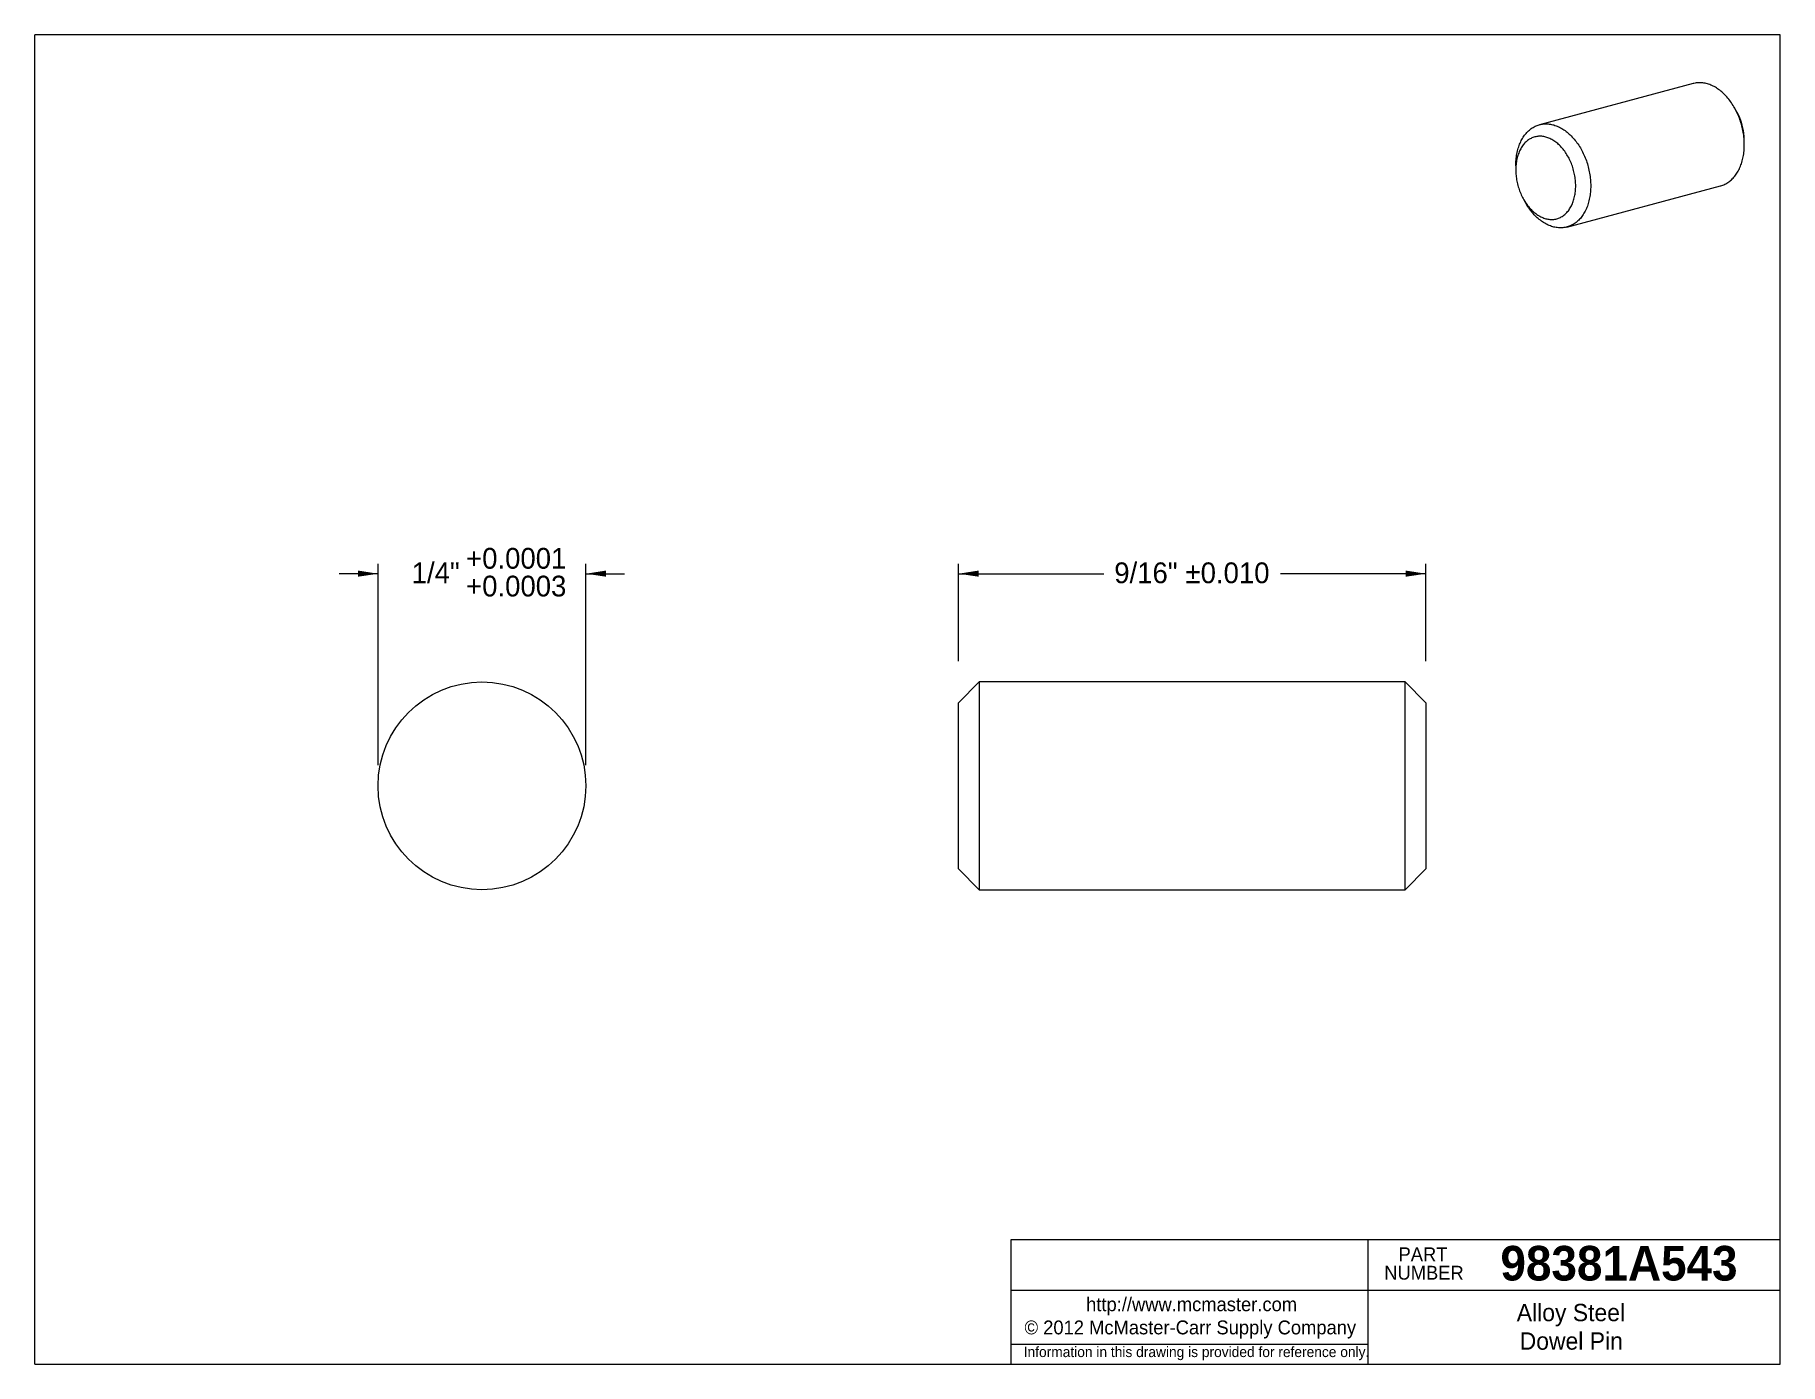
# Model space of a CAD drawing. Header units: inches. Extents: x 0.3 to 10.8, y 0.3 to 8.2.
import ezdxf

# ---------------------------------------------------------------- set-up
doc = ezdxf.new("R2010")
doc.units = ezdxf.units.IN
doc.header["$MEASUREMENT"] = 0
doc.linetypes.add('SLD-Solid', pattern=[0])
doc.styles.add('SLDTEXTSTYLE0', font='ARIAL.TTF', dxfattribs={"width": 0.948})
doc.styles.add('SLDTEXTSTYLE1', font='ARIALBD.TTF', dxfattribs={"width": 0.948})
doc.dimstyles.new('SLDDIMSTYLE0', dxfattribs={"dimtxt": 0.121338, "dimasz": 0.121338, "dimexe": 0, "dimexo": 0.0625, "dimgap": 0.030334, "dimtad": 0, "dimtih": 1, "dimtoh": 1, "dimdec": 3, "dimlfac": 0.2, "dimrnd": 1e-09, "dimzin": 12, "dimdsep": 46, "dimtxsty": 'SLDTEXTSTYLE0', "dimsah": 1, "dimcen": 0.09, "dimadec": 0, "dimazin": 0, "dimtfac": 1, "dimtdec": 3, "dimtofl": 0, "dimtmove": 0, "dimatfit": 3, "dimfxl": 0, "dimtolj": 1, "dimtzin": 12, "dimarcsym": 0})
doc.dimstyles.new('SLDDIMSTYLE1', dxfattribs={"dimtxt": 0.121338, "dimasz": 0.121338, "dimexe": 0, "dimexo": 0.0625, "dimgap": 0.030334, "dimtad": 0, "dimtih": 1, "dimtoh": 1, "dimdec": 3, "dimlfac": 0.2, "dimrnd": 1e-09, "dimzin": 12, "dimdsep": 46, "dimtxsty": 'SLDTEXTSTYLE0', "dimsah": 1, "dimcen": 0.09, "dimadec": 0, "dimazin": 0, "dimtfac": 1, "dimtdec": 3, "dimtofl": 0, "dimtmove": 0, "dimatfit": 3, "dimfxl": 0, "dimtolj": 1, "dimtzin": 12, "dimarcsym": 0})

# ---------------------------------------------------------------- blocks, each defined once
blk = doc.blocks.new('Shortened Dimensions Statement')
at = {"color": 7, "linetype": 'SLD-Solid', "lineweight": 0, "insert": (-1.024, 0.033), "char_height": 0.0625, "attachment_point": 1, "style": 'SLDTEXTSTYLE0'}
blk.add_mtext('Information in this drawing is provided for reference only.', dxfattribs=at)
blk = doc.blocks.new('Part Number Tag')
at = {"color": 7, "linetype": 'SLD-Solid', "lineweight": 0, "char_height": 0.0833, "attachment_point": 1, "style": 'SLDTEXTSTYLE0'}
for s, insert in [('PART', (-0.15, 0.111)), ('NUMBER', (-0.236, 0))]:
    blk.add_mtext(s, dxfattribs=dict(at, insert=insert))
blk = doc.blocks.new('Internet')
at = {"color": 7, "linetype": 'SLD-Solid', "lineweight": 0, "insert": (-0.623, 0.101), "char_height": 0.08333, "attachment_point": 1, "style": 'SLDTEXTSTYLE0'}
blk.add_mtext('http://www.mcmaster.com', dxfattribs=at)
blk = doc.blocks.new('*D4')
at = {"color": 7, "linetype": 'SLD-Solid', "lineweight": 0}
for p, q in [((5.807, 4.48), (5.807, 5.067)), ((8.619, 4.48), (8.619, 5.067)), ((5.807, 5.007), (6.682, 5.007)), ((8.619, 5.007), (7.744, 5.007))]:
    blk.add_line(p, q, dxfattribs=at)
for points in [[(5.807, 5.007), (5.928, 4.989), (5.928, 5.026)], [(8.619, 5.007), (8.498, 5.026), (8.498, 4.989)]]:
    blk.add_solid(points, dxfattribs=at)
at = {"color": 7, "linetype": 'SLD-Solid', "lineweight": 0, "char_height": 0.125, "attachment_point": 1, "style": 'SLDTEXTSTYLE0'}
for s, insert in [('9/16"', (6.744, 5.075)), (' ±0.010', (7.127, 5.075))]:
    blk.add_mtext(s, dxfattribs=dict(at, insert=insert))
blk = doc.blocks.new('*D5')
at = {"color": 7, "linetype": 'SLD-Solid', "lineweight": 0}
for p, q in [((2.315, 3.855), (2.315, 5.067)), ((3.565, 3.855), (3.565, 5.067)), ((2.315, 5.007), (2.081, 5.007)), ((3.565, 5.007), (3.798, 5.007))]:
    blk.add_line(p, q, dxfattribs=at)
for points in [[(2.315, 5.007), (2.194, 5.026), (2.194, 4.989)], [(3.565, 5.007), (3.686, 4.989), (3.686, 5.026)]]:
    blk.add_solid(points, dxfattribs=at)
at = {"color": 7, "linetype": 'SLD-Solid', "lineweight": 0, "insert": (2.517, 5.075), "char_height": 0.125, "attachment_point": 1, "style": 'SLDTEXTSTYLE0'}
blk.add_mtext('1/4"', dxfattribs=at)
blk = doc.blocks.new('SW_NOTE_0')
at = {"color": 0, "linetype": 'SLD-Solid', "lineweight": 0, "char_height": 0.125, "attachment_point": 1, "style": 'SLDTEXTSTYLE0'}
for s, insert in [('+0.0001', (0, 0.161)), ('+0.0003', (0, -0.006))]:
    blk.add_mtext(s, dxfattribs=dict(at, insert=insert))

msp = doc.modelspace()

# ---------------------------------------------------------------- linework, layer by layer
at = {"color": 7, "linetype": 'SLD-Solid', "lineweight": 0}
for p, q in [((0.25, 0.25), (0.25, 8.25)), ((10.75, 8.25), (0.25, 8.25)), ((10.75, 0.25), (10.75, 8.25)), ((10.75, 0.9977), (6.1212, 0.9977)), ((6.1212, 0.9977), (6.1212, 0.25)), ((8.2724, 0.25), (8.2724, 0.9977)), ((6.1212, 0.6955), (10.75, 0.6955)), ((6.1212, 0.37), (8.2724, 0.37)), ((0.25, 0.25), (10.75, 0.25))]:
    msp.add_line(p, q, dxfattribs=at)
at = {"color": 7, "linetype": 'SLD-Solid', "lineweight": 15}
for p, q in [((10.2268, 7.9571), (9.3027, 7.7095)), ((10.4864, 7.7933), (10.4743, 7.8142)), ((10.5347, 7.5888), (10.5347, 7.613)), ((9.1598, 7.462), (9.1598, 7.4379)), ((9.2081, 7.2576), (9.2202, 7.2366)), ((9.4677, 7.0937), (10.3918, 7.3413)), ((5.9316, 4.3554), (5.8066, 4.2304)), ((8.4941, 4.3554), (5.9316, 4.3554)), ((5.9316, 4.3554), (5.9316, 3.7304)), ((8.6191, 4.2304), (8.4941, 4.3554)), ((8.4941, 3.7304), (8.4941, 4.3554)), ((5.8066, 3.7304), (5.8066, 4.2304)), ((8.6191, 4.2304), (8.6191, 3.7304)), ((5.8066, 3.2304), (5.8066, 3.7304)), ((5.9316, 3.7304), (5.9316, 3.1054)), ((8.4941, 3.1054), (8.4941, 3.7304)), ((8.6191, 3.7304), (8.6191, 3.2304)), ((5.8066, 3.2304), (5.9316, 3.1054)), ((8.4941, 3.1054), (8.6191, 3.2304)), ((5.9316, 3.1054), (8.4941, 3.1054))]:
    msp.add_line(p, q, dxfattribs=at)
at = {"color": 7, "linetype": 'SLD-Solid', "lineweight": 15, "flags": 128}
for points in [[(10.3918, 7.3413), (10.3932, 7.3417), (10.3995, 7.3436), (10.4058, 7.3458), (10.412, 7.3483), (10.418, 7.3511), (10.424, 7.3541), (10.4299, 7.3574), (10.4356, 7.361), (10.4412, 7.3649), (10.4468, 7.369), (10.4521, 7.3734), (10.4574, 7.378), (10.4625, 7.3829), (10.4675, 7.388), (10.4723, 7.3934), (10.477, 7.399), (10.4815, 7.4049), (10.4858, 7.411), (10.49, 7.4173), (10.4941, 7.4238), (10.4979, 7.4305), (10.5016, 7.4374), (10.5051, 7.4446), (10.5084, 7.4519), (10.5115, 7.4594), (10.5145, 7.467), (10.5172, 7.4749), (10.5198, 7.4829), (10.5221, 7.4911), (10.5243, 7.4994), (10.5263, 7.5078), (10.528, 7.5164), (10.5296, 7.5251), (10.5309, 7.5339), (10.5321, 7.5429), (10.533, 7.5519), (10.5338, 7.561), (10.5343, 7.5702), (10.5346, 7.5795), (10.5347, 7.5888), (10.5346, 7.5982), (10.5343, 7.6076), (10.5338, 7.6171), (10.533, 7.6266), (10.5321, 7.6362), (10.5309, 7.6457), (10.5296, 7.6553), (10.528, 7.6648), (10.5263, 7.6743), (10.5243, 7.6838), (10.5221, 7.6933), (10.5198, 7.7027), (10.5172, 7.7121), (10.5145, 7.7214), (10.5115, 7.7307), (10.5084, 7.7399), (10.5051, 7.7489), (10.5016, 7.7579), (10.4979, 7.7668), (10.4941, 7.7756), (10.49, 7.7843), (10.4858, 7.7929), (10.4815, 7.8013), (10.477, 7.8095), (10.4723, 7.8177), (10.4675, 7.8256), (10.4625, 7.8334), (10.4574, 7.8411), (10.4521, 7.8485), (10.4468, 7.8558), (10.4412, 7.8629), (10.4356, 7.8697), (10.4299, 7.8764), (10.424, 7.8829), (10.418, 7.8891), (10.412, 7.8951), (10.4058, 7.9009), (10.3995, 7.9065), (10.3932, 7.9118), (10.3868, 7.9168), (10.3803, 7.9217), (10.3737, 7.9262), (10.3671, 7.9306), (10.3604, 7.9346), (10.3537, 7.9384), (10.347, 7.9419), (10.3402, 7.9451), (10.3333, 7.9481), (10.3265, 7.9508), (10.3196, 7.9532), (10.3128, 7.9553), (10.3059, 7.9572), (10.299, 7.9587), (10.2921, 7.96), (10.2853, 7.961), (10.2785, 7.9617), (10.2717, 7.9621), (10.2649, 7.9622), (10.2582, 7.962), (10.2515, 7.9615), (10.2449, 7.9607), (10.2384, 7.9597), (10.2319, 7.9583), (10.2268, 7.9571)], [(9.1598, 7.462), (9.1599, 7.4713), (9.1602, 7.4806), (9.1608, 7.4898), (9.1615, 7.4989), (9.1624, 7.508), (9.1636, 7.5169), (9.1649, 7.5257), (9.1665, 7.5344), (9.1683, 7.543), (9.1702, 7.5514), (9.1724, 7.5598), (9.1748, 7.5679), (9.1773, 7.5759), (9.1801, 7.5838), (9.183, 7.5914), (9.1861, 7.5989), (9.1895, 7.6063), (9.193, 7.6134), (9.1966, 7.6203), (9.2005, 7.627), (9.2045, 7.6336), (9.2087, 7.6399), (9.2131, 7.6459), (9.2176, 7.6518), (9.2222, 7.6574), (9.2271, 7.6628), (9.232, 7.6679), (9.2371, 7.6728), (9.2424, 7.6775), (9.2478, 7.6818), (9.2533, 7.686), (9.2589, 7.6898), (9.2647, 7.6934), (9.2705, 7.6967), (9.2765, 7.6998), (9.2826, 7.7025), (9.2888, 7.705), (9.295, 7.7072), (9.3014, 7.7091), (9.3078, 7.7108), (9.3143, 7.7121), (9.3208, 7.7132), (9.3274, 7.7139), (9.3341, 7.7144), (9.3408, 7.7146), (9.3476, 7.7145), (9.3544, 7.7141), (9.3612, 7.7134), (9.368, 7.7124), (9.3749, 7.7112), (9.3818, 7.7096), (9.3887, 7.7078), (9.3955, 7.7056), (9.4024, 7.7032), (9.4092, 7.7005), (9.4161, 7.6976), (9.4229, 7.6943), (9.4296, 7.6908), (9.4363, 7.687), (9.443, 7.683), (9.4496, 7.6787), (9.4562, 7.6741), (9.4627, 7.6693), (9.4691, 7.6642), (9.4754, 7.6589), (9.4817, 7.6533), (9.4879, 7.6475), (9.4939, 7.6415), (9.4999, 7.6353), (9.5058, 7.6288), (9.5115, 7.6221), (9.5171, 7.6153), (9.5227, 7.6082), (9.528, 7.6009), (9.5333, 7.5935), (9.5384, 7.5859), (9.5434, 7.578), (9.5482, 7.5701), (9.5529, 7.562), (9.5574, 7.5537), (9.5617, 7.5453), (9.5659, 7.5367), (9.57, 7.5281), (9.5738, 7.5193), (9.5775, 7.5104), (9.581, 7.5014), (9.5843, 7.4923), (9.5874, 7.4831), (9.5904, 7.4738), (9.5931, 7.4645), (9.5957, 7.4551), (9.598, 7.4457), (9.6002, 7.4362), (9.6022, 7.4267), (9.6039, 7.4172), (9.6055, 7.4077), (9.6068, 7.3981), (9.608, 7.3886), (9.6089, 7.3791), (9.6097, 7.3696), (9.6102, 7.3601), (9.6105, 7.3506), (9.6106, 7.3412), (9.6105, 7.3319), (9.6102, 7.3226), (9.6097, 7.3134), (9.6089, 7.3043), (9.608, 7.2953), (9.6068, 7.2864), (9.6055, 7.2775), (9.6039, 7.2688), (9.6022, 7.2603), (9.6002, 7.2518), (9.598, 7.2435), (9.5957, 7.2353), (9.5931, 7.2273), (9.5904, 7.2195), (9.5874, 7.2118), (9.5843, 7.2043), (9.581, 7.197), (9.5775, 7.1899), (9.5738, 7.1829), (9.57, 7.1762), (9.5659, 7.1697), (9.5617, 7.1634), (9.5574, 7.1573), (9.5529, 7.1514), (9.5482, 7.1458), (9.5434, 7.1404), (9.5384, 7.1353), (9.5333, 7.1304), (9.528, 7.1258), (9.5227, 7.1214), (9.5171, 7.1173), (9.5115, 7.1134), (9.5058, 7.1098), (9.4999, 7.1065), (9.4939, 7.1035), (9.4879, 7.1007), (9.4817, 7.0982), (9.4754, 7.096), (9.4691, 7.0941), (9.4627, 7.0925), (9.4562, 7.0911), (9.4496, 7.0901), (9.443, 7.0893), (9.4363, 7.0888), (9.4296, 7.0886), (9.4229, 7.0888), (9.4161, 7.0891), (9.4092, 7.0898), (9.4024, 7.0908), (9.3955, 7.0921), (9.3887, 7.0936), (9.3818, 7.0955), (9.3749, 7.0976), (9.368, 7.1), (9.3612, 7.1027), (9.3544, 7.1057), (9.3476, 7.1089), (9.3408, 7.1124), (9.3341, 7.1162), (9.3274, 7.1203), (9.3208, 7.1246), (9.3143, 7.1291), (9.3078, 7.134), (9.3014, 7.139), (9.295, 7.1444), (9.2888, 7.1499), (9.2826, 7.1557), (9.2765, 7.1617), (9.2705, 7.168), (9.2647, 7.1744), (9.2589, 7.1811), (9.2533, 7.188), (9.2478, 7.195), (9.2424, 7.2023), (9.2371, 7.2098), (9.232, 7.2174), (9.2271, 7.2252), (9.2222, 7.2332), (9.2202, 7.2366)], [(9.1598, 7.4379), (9.1599, 7.4294), (9.1602, 7.421), (9.1608, 7.4125), (9.1615, 7.4039), (9.1625, 7.3954), (9.1636, 7.3869), (9.165, 7.3783), (9.1665, 7.3698), (9.1683, 7.3613), (9.1702, 7.3528), (9.1724, 7.3444), (9.1748, 7.336), (9.1773, 7.3277), (9.18, 7.3194), (9.183, 7.3112), (9.1861, 7.3032), (9.1894, 7.2952), (9.1928, 7.2873), (9.1965, 7.2796), (9.2003, 7.272), (9.2042, 7.2645), (9.2084, 7.2572), (9.2126, 7.25), (9.2171, 7.243), (9.2216, 7.2361), (9.2263, 7.2295), (9.2312, 7.223), (9.2362, 7.2167), (9.2412, 7.2106), (9.2465, 7.2047), (9.2518, 7.1991), (9.2572, 7.1936), (9.2627, 7.1884), (9.2683, 7.1835), (9.274, 7.1787), (9.2798, 7.1742), (9.2856, 7.17), (9.2915, 7.166), (9.2974, 7.1623), (9.3035, 7.1588), (9.3095, 7.1556), (9.3156, 7.1527), (9.3217, 7.1501), (9.3278, 7.1477), (9.334, 7.1457), (9.3401, 7.1439), (9.3463, 7.1424), (9.3524, 7.1411), (9.3586, 7.1402), (9.3647, 7.1396), (9.3708, 7.1392), (9.3768, 7.1392), (9.3828, 7.1394), (9.3888, 7.1399), (9.3947, 7.1408), (9.4005, 7.1419), (9.4063, 7.1433), (9.412, 7.145), (9.4176, 7.1469), (9.4231, 7.1492), (9.4285, 7.1517), (9.4338, 7.1545), (9.439, 7.1576), (9.4441, 7.161), (9.4491, 7.1646), (9.4539, 7.1685), (9.4586, 7.1726), (9.4632, 7.177), (9.4676, 7.1817), (9.4719, 7.1866), (9.476, 7.1917), (9.48, 7.197), (9.4838, 7.2026), (9.4875, 7.2084), (9.4909, 7.2144), (9.4942, 7.2206), (9.4973, 7.227), (9.5002, 7.2336), (9.503, 7.2404), (9.5055, 7.2474), (9.5079, 7.2545), (9.51, 7.2618), (9.512, 7.2692), (9.5138, 7.2767), (9.5153, 7.2844), (9.5167, 7.2923), (9.5178, 7.3002), (9.5188, 7.3082), (9.5195, 7.3164), (9.52, 7.3246), (9.5203, 7.3329), (9.5205, 7.3412), (9.5203, 7.3497), (9.52, 7.3581), (9.5195, 7.3666), (9.5188, 7.3751), (9.5178, 7.3837), (9.5167, 7.3922), (9.5153, 7.4008), (9.5138, 7.4093), (9.512, 7.4178), (9.51, 7.4263), (9.5079, 7.4347), (9.5055, 7.4431), (9.503, 7.4514), (9.5002, 7.4597), (9.4973, 7.4678), (9.4942, 7.4759), (9.4909, 7.4839), (9.4875, 7.4918), (9.4838, 7.4995), (9.48, 7.5071), (9.476, 7.5146), (9.4719, 7.5219), (9.4676, 7.5291), (9.4632, 7.5361), (9.4586, 7.543), (9.4539, 7.5496), (9.4491, 7.5561), (9.4441, 7.5624), (9.439, 7.5685), (9.4338, 7.5744), (9.4285, 7.58), (9.4231, 7.5855), (9.4176, 7.5907), (9.412, 7.5956), (9.4063, 7.6004), (9.4005, 7.6049), (9.3947, 7.6091), (9.3888, 7.6131), (9.3828, 7.6168), (9.3768, 7.6203), (9.3708, 7.6234), (9.3647, 7.6264), (9.3586, 7.629), (9.3524, 7.6314), (9.3463, 7.6334), (9.3401, 7.6352), (9.334, 7.6367), (9.3278, 7.6379), (9.3217, 7.6389), (9.3156, 7.6395), (9.3095, 7.6399), (9.3035, 7.6399), (9.2974, 7.6397), (9.2915, 7.6391), (9.2856, 7.6383), (9.2798, 7.6372), (9.274, 7.6358), (9.2683, 7.6341), (9.2627, 7.6322), (9.2572, 7.6299), (9.2518, 7.6274), (9.2465, 7.6246), (9.2412, 7.6215), (9.2362, 7.6181), (9.2312, 7.6145), (9.2263, 7.6106), (9.2216, 7.6065), (9.2171, 7.6021), (9.2126, 7.5974), (9.2084, 7.5925), (9.2042, 7.5874), (9.2003, 7.5821), (9.1965, 7.5765), (9.1928, 7.5707), (9.1894, 7.5647), (9.1861, 7.5585), (9.183, 7.5521), (9.18, 7.5455), (9.1773, 7.5387), (9.1748, 7.5317), (9.1724, 7.5246), (9.1702, 7.5173), (9.1683, 7.5099), (9.1665, 7.5023), (9.165, 7.4946), (9.1636, 7.4868), (9.1625, 7.4789), (9.1615, 7.4709), (9.1608, 7.4627), (9.1602, 7.4545), (9.1599, 7.4462), (9.1598, 7.4379)]]:
    msp.add_lwpolyline(points, dxfattribs=at)
at = {"color": 7, "linetype": 'SLD-Solid', "lineweight": 15}
msp.add_circle((2.9398, 3.7304), 0.625, dxfattribs=at)
msp.add_arc((10.1687, 7.6115), 0.366, 0.22522, 29.7707, dxfattribs=at)

# ---------------------------------------------------------------- block references
at = {"color": 7, "linetype": 'SLD-Solid', "lineweight": 0}
msp.add_blockref('SW_NOTE_0', (2.8444, 5.0012), dxfattribs=at)
at = {"color": 7, "linetype": 'Continuous'}
for name, p in [('Part Number Tag', (8.6044, 0.8416)), ('Internet', (7.1977, 0.5508)), ('Shortened Dimensions Statement', (7.2233, 0.3218))]:
    msp.add_blockref(name, p, dxfattribs=at)

# ---------------------------------------------------------------- texts
at = {"color": 7, "linetype": 'Continuous', "lineweight": 0, "attachment_point": 1}
for s, insert, char_height, style in [('98381A543', (9.0674, 0.9615), 0.20833, 'SLDTEXTSTYLE1'), ('Alloy Steel', (9.1656, 0.6125), 0.104167, 'SLDTEXTSTYLE0'), ('© 2012 McMaster-Carr Supply Company', (6.2044, 0.5124), 0.083333, 'SLDTEXTSTYLE0'), ('Dowel Pin', (9.1831, 0.441), 0.10417, 'SLDTEXTSTYLE0')]:
    msp.add_mtext(s, dxfattribs=dict(at, insert=insert, char_height=char_height, style=style))

# ---------------------------------------------------------------- dimensions: what is measured, and where the dimension line sits
at = {"color": 7, "linetype": 'SLD-Solid', "lineweight": 0}
for base, p1, p2, text, dimstyle, picture, middle in [((3.5648, 5.0072), (2.3148, 3.7304), (3.5648, 3.7304), '<>            ', 'SLDDIMSTYLE1', '*D5', (2.9398, 5.0072)), ((8.6191155354, 5.007168906), (5.8066155354, 4.3554320477), (8.6191155354, 4.3554320477), '<> ±0.010', 'SLDDIMSTYLE0', '*D4', (7.2128655354, 5.007168906))]:
    dim = msp.add_linear_dim(base=base, p1=p1, p2=p2, text=text, dimstyle=dimstyle, dxfattribs=at)
    dim.commit()
    dim.dimension.update_dxf_attribs({"geometry": picture, "text_midpoint": middle, "dimtype": 160})

doc.saveas('drawing.dxf')
